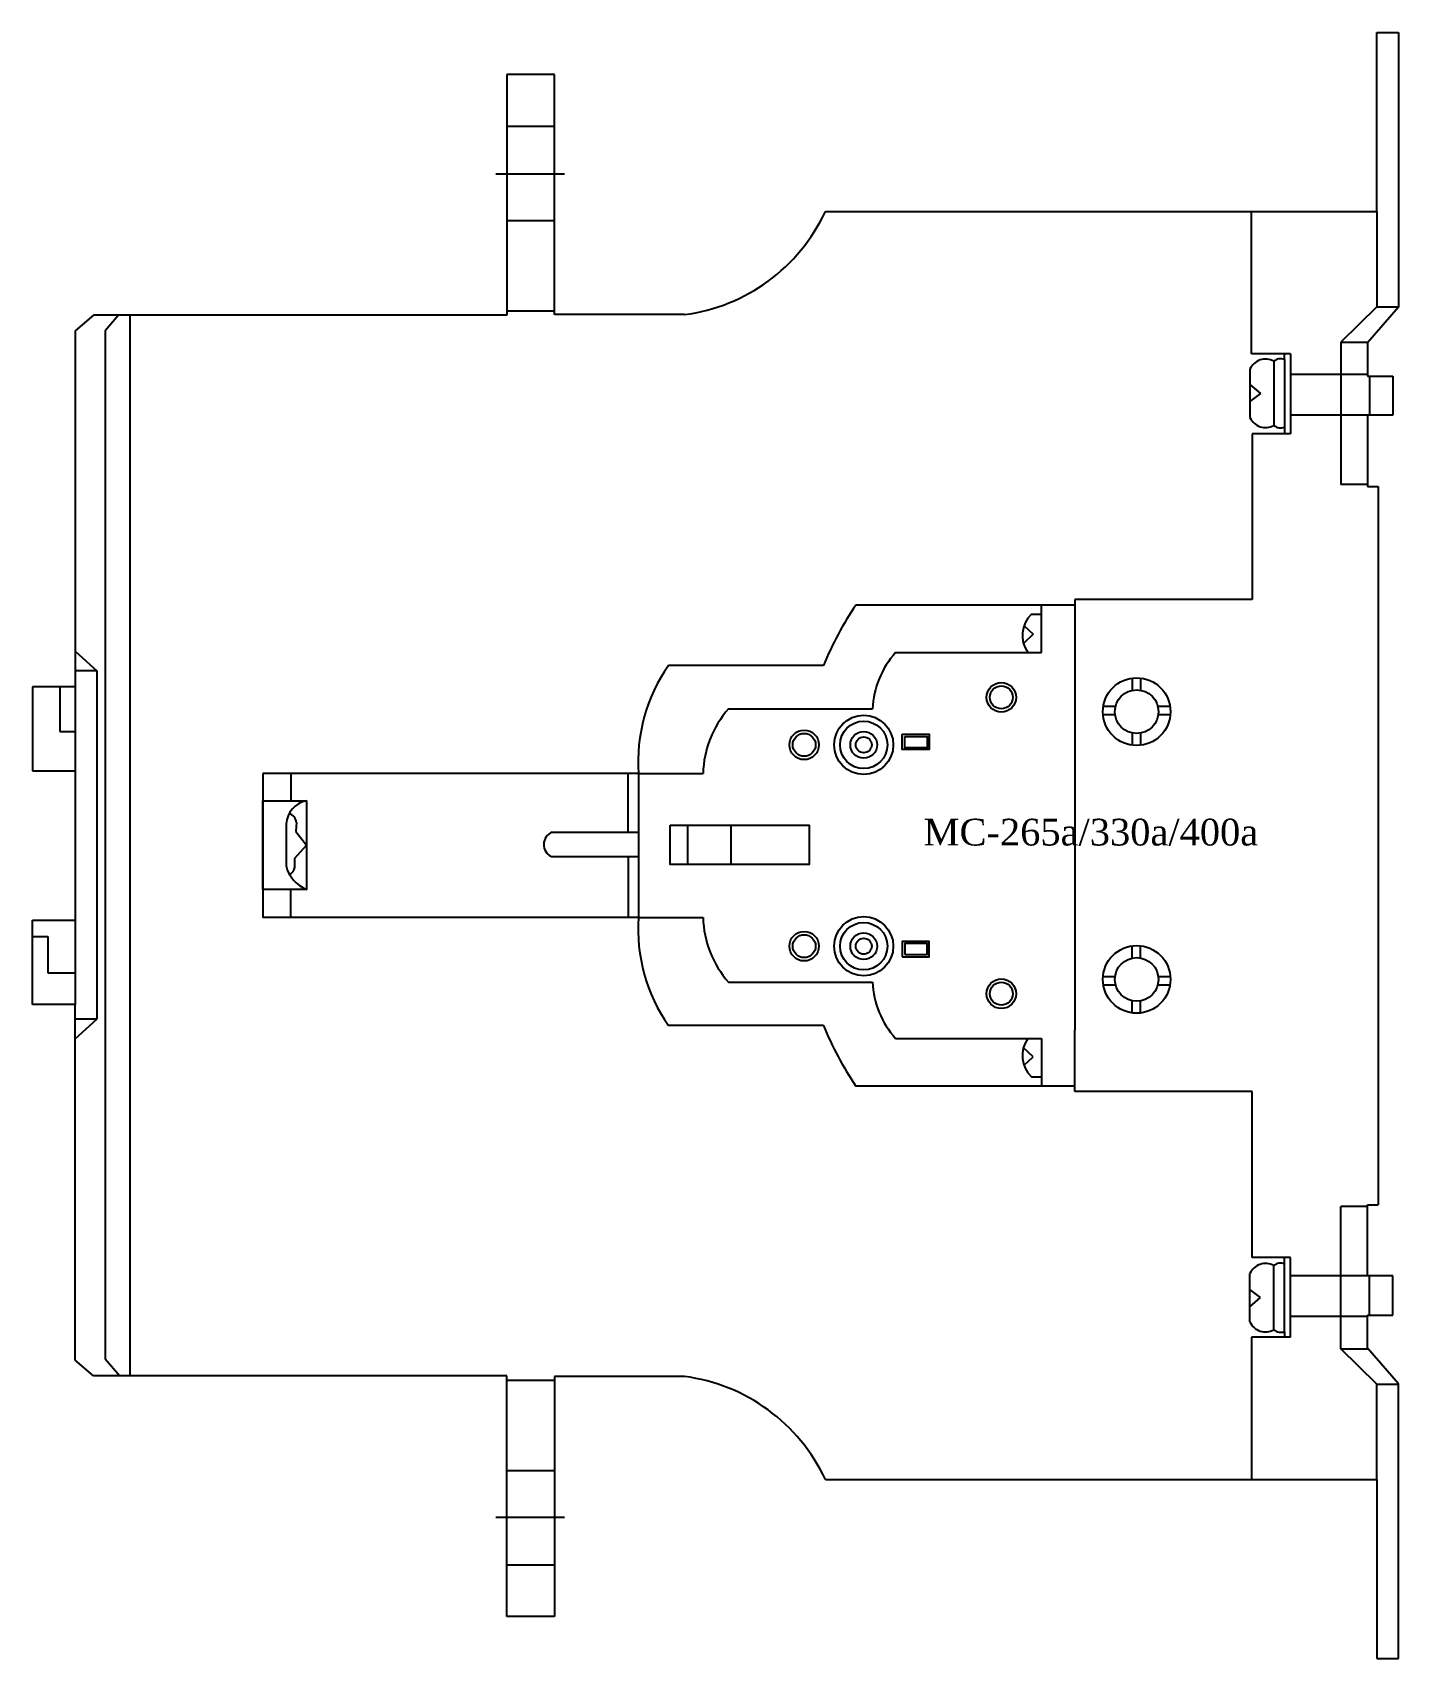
# Model space of a CAD drawing. Header units: millimetres. Extents: x 0 to 204, y 0 to 243.
import ezdxf

# ---------------------------------------------------------------- set-up
doc = ezdxf.new("R2010")
doc.units = ezdxf.units.MM
doc.styles.add('ss', font='romans.shx', dxfattribs={"height": 2.5, "bigfont": 'gsg1.shx'})

# ---------------------------------------------------------------- blocks, each defined once
blk = doc.blocks.new('CC MC 265a')
at = {"color": 7}
for p, q in [((4018.26, 627.92), (4018.26, 654.69)), ((4018.26, 654.69), (4021.5, 654.69)), ((4021.5, 654.69), (4021.5, 613.63)), ((3895.38, 648.41), (3888.27, 648.41)), ((3888.27, 648.41), (3888.27, 612.46)), ((3895.38, 612.53), (3895.38, 648.41)), ((3888.27, 640.68), (3895.38, 640.68)), ((3886.61, 633.57), (3896.9, 633.57)), ((3935.88, 627.92), (4018.26, 627.92)), ((3999.56, 606.66), (3999.56, 627.92)), ((4018.26, 627.92), (4018.26, 613.7)), ((3888.27, 626.6), (3895.38, 626.6)), ((3826.52, 612.46), (3823.76, 610.11)), ((3888.27, 612.46), (3826.52, 612.46)), ((3830.25, 612.46), (3828.25, 610.11)), ((3831.97, 612.46), (3831.97, 453.91)), ((3888.27, 613.08), (3895.38, 613.08)), ((3914.83, 612.53), (3895.38, 612.53)), ((4018.26, 613.7), (4012.88, 608.39)), ((4021.5, 613.63), (4016.88, 608.32)), ((4018.26, 613.7), (4021.5, 613.7)), ((3823.76, 610.11), (3823.76, 556.92)), ((3828.25, 610.11), (3828.25, 456.46)), ((4012.88, 608.39), (4012.88, 587.14)), ((4012.88, 608.39), (4016.94, 608.39)), ((4016.88, 608.32), (4016.88, 603.35)), ((4005.36, 606.66), (3999.56, 606.66)), ((4002.87, 605.56), (4002.87, 595.97)), ((4004.46, 605.84), (4004.46, 606.66)), ((4004.46, 605.84), (4004.46, 594.73)), ((4005.36, 606.66), (4005.36, 594.73)), ((3999.28, 604.39), (3999.28, 597.14)), ((4016.88, 603.56), (4005.36, 603.56)), ((4016.88, 603.35), (4020.67, 603.35)), ((4017.15, 603.35), (4017.15, 597.49)), ((4020.67, 603.35), (4020.67, 597.49)), ((3999.28, 602.11), (4000.87, 600.73)), ((4000.87, 600.73), (3999.28, 599.56)), ((4017.15, 597.49), (4005.36, 597.49)), ((4020.67, 597.49), (4016.88, 597.49)), ((4016.88, 597.49), (4016.88, 586.86)), ((4005.36, 594.73), (3999.63, 594.73)), ((3999.63, 594.73), (3999.63, 569.96)), ((4016.88, 587.14), (4012.88, 587.14)), ((4016.88, 586.86), (4018.46, 586.86)), ((4018.46, 586.86), (4018.46, 479.51)), ((3973.13, 569.13), (3940.43, 569.13)), ((3968.17, 562.03), (3968.17, 569.13)), ((3999.63, 569.96), (3973.13, 569.96)), ((3973.13, 569.96), (3973.13, 569.13)), ((3973.13, 569.13), (3973.13, 505.59)), ((3966.65, 567.75), (3968.17, 567.75)), ((3966.93, 564.78), (3965.46, 563.4)), ((3965.55, 566), (3966.93, 564.78)), ((3823.76, 562.23), (3827, 559.27)), ((3946.36, 562.03), (3968.17, 562.03)), ((3827, 559.27), (3823.76, 559.27)), ((3827, 559.27), (3827, 507.24)), ((3935.6, 560.09), (3912.42, 560.09)), ((3823.76, 556.92), (3817.41, 556.92)), ((3817.41, 556.92), (3817.41, 544.36)), ((3821.48, 556.92), (3821.48, 550.23)), ((3823.76, 556.92), (3823.76, 544.36)), ((3981.69, 558.2), (3981.69, 556.37)), ((3982.93, 558.22), (3982.93, 556.4)), ((3921.39, 553.61), (3942.91, 553.61)), ((3977.34, 552.78), (3979.15, 552.78)), ((3977.39, 554.02), (3979.24, 554.02)), ((3985.52, 554.02), (3987.37, 554.02)), ((3985.6, 552.78), (3987.42, 552.78)), ((3821.48, 550.23), (3823.76, 550.23)), ((3981.69, 550.02), (3981.69, 548.19)), ((3982.93, 549.99), (3982.93, 548.17)), ((3817.41, 544.36), (3823.76, 544.36)), ((3823.76, 544.36), (3823.76, 522.01)), ((3907.93, 543.95), (3851.84, 543.95)), ((3851.84, 543.95), (3851.84, 522.42)), ((3855.98, 543.95), (3855.98, 539.88)), ((3906.35, 543.95), (3906.35, 535.19)), ((3907.93, 543.95), (3917.59, 543.95)), ((3907.93, 543.95), (3907.93, 522.42)), ((3855.29, 536.43), (3855.29, 530.15)), ((3856.83, 536.67), (3856.73, 535.3)), ((3856.73, 535.3), (3858.33, 533.25)), ((3895.03, 535.19), (3907.93, 535.19)), ((3915.25, 536.22), (3915.25, 530.36)), ((3921.73, 536.22), (3921.73, 530.36)), ((3856.6, 531.32), (3858.33, 533.25)), ((3856.6, 529.94), (3856.6, 531.32)), ((3894.96, 531.53), (3907.93, 531.53)), ((3906.42, 531.53), (3906.42, 522.42)), ((3855.98, 522.56), (3855.98, 526.63)), ((3817.41, 509.45), (3817.41, 522.01)), ((3817.41, 522.01), (3823.76, 522.01)), ((3823.76, 522.01), (3823.76, 509.45)), ((3907.93, 522.42), (3851.84, 522.42)), ((3907.93, 522.42), (3917.59, 522.42)), ((3817.41, 519.59), (3819.69, 519.59)), ((3819.69, 519.59), (3819.69, 514.14)), ((3981.69, 516.35), (3981.69, 518.18)), ((3982.93, 516.38), (3982.93, 518.2)), ((3819.69, 514.14), (3823.76, 514.14)), ((3921.39, 512.76), (3942.91, 512.76)), ((3977.34, 513.59), (3979.15, 513.59)), ((3985.6, 513.59), (3987.42, 513.59)), ((3977.39, 512.35), (3979.24, 512.35)), ((3985.52, 512.35), (3987.37, 512.35)), ((3823.76, 509.45), (3817.41, 509.45)), ((3823.76, 456.26), (3823.76, 509.45)), ((3981.69, 508.17), (3981.69, 510)), ((3982.93, 508.15), (3982.93, 509.97)), ((3823.76, 504.28), (3827, 507.24)), ((3827, 507.24), (3823.76, 507.24)), ((3935.6, 506.28), (3912.42, 506.28)), ((3973.13, 497.24), (3973.13, 505.59)), ((3946.36, 504.35), (3968.17, 504.35)), ((3968.17, 504.35), (3968.17, 497.24)), ((3966.93, 501.59), (3965.46, 502.97)), ((3965.55, 500.37), (3966.93, 501.59)), ((3966.65, 498.62), (3968.17, 498.62)), ((3973.13, 497.24), (3940.43, 497.24)), ((3973.13, 496.41), (3973.13, 497.24)), ((3999.63, 496.41), (3973.13, 496.41)), ((3999.63, 471.64), (3999.63, 496.41)), ((4012.88, 457.98), (4012.88, 479.23)), ((4016.88, 479.23), (4012.88, 479.23)), ((4016.88, 468.88), (4016.88, 479.51)), ((4016.88, 479.51), (4018.46, 479.51)), ((4005.36, 471.64), (3999.63, 471.64)), ((4004.46, 460.53), (4004.46, 471.64)), ((4005.36, 459.71), (4005.36, 471.64)), ((3999.28, 461.98), (3999.28, 469.23)), ((4002.87, 460.81), (4002.87, 470.4)), ((4000.87, 465.64), (3999.28, 466.81)), ((4016.88, 468.88), (4005.36, 468.88)), ((4020.67, 468.88), (4016.88, 468.88)), ((4017.15, 463.02), (4017.15, 468.88)), ((4020.67, 463.02), (4020.67, 468.88)), ((3999.28, 464.26), (4000.87, 465.64)), ((4016.88, 462.81), (4005.36, 462.81)), ((4016.88, 458.05), (4016.88, 463.02)), ((4016.88, 463.02), (4020.67, 463.02)), ((4005.36, 459.71), (3999.56, 459.71)), ((3999.56, 459.71), (3999.56, 438.46)), ((4004.46, 460.53), (4004.46, 459.71)), ((4018.26, 452.67), (4012.88, 457.98)), ((4012.88, 457.98), (4016.94, 457.98)), ((4021.5, 452.74), (4016.88, 458.05)), ((3826.52, 453.91), (3823.76, 456.26)), ((3828.25, 456.46), (3830.45, 453.91)), ((3888.27, 453.91), (3826.52, 453.91)), ((3888.27, 417.96), (3888.27, 453.91)), ((3888.27, 453.29), (3895.38, 453.29)), ((3914.83, 453.84), (3895.38, 453.84)), ((3895.38, 453.84), (3895.38, 417.96)), ((4018.26, 438.46), (4018.26, 452.67)), ((4018.26, 452.67), (4021.5, 452.67)), ((4021.5, 411.69), (4021.5, 452.74)), ((3888.27, 439.77), (3895.38, 439.77)), ((3935.88, 438.46), (4018.26, 438.46)), ((4018.26, 438.46), (4018.26, 411.69)), ((3886.61, 432.8), (3896.9, 432.8)), ((3888.27, 425.69), (3895.38, 425.69)), ((3895.38, 417.96), (3888.27, 417.96)), ((4018.26, 411.69), (4021.5, 411.69))]:
    blk.add_line(p, q, dxfattribs=at)
for points in [[(3947.33, 549.81), (3951.4, 549.81), (3951.4, 547.54), (3947.33, 547.54)], [(3947.74, 549.47), (3951.06, 549.47), (3951.06, 547.81), (3947.74, 547.81)], [(3851.84, 539.88), (3858.33, 539.88), (3858.33, 526.63), (3851.84, 526.63)], [(3912.7, 536.22), (3933.46, 536.22), (3933.46, 530.36), (3912.7, 530.36)], [(3947.33, 516.56), (3951.4, 516.56), (3951.4, 518.83), (3947.33, 518.83)], [(3947.74, 516.9), (3951.06, 516.9), (3951.06, 518.56), (3947.74, 518.56)]]:
    blk.add_lwpolyline(points, close=True, dxfattribs=at)
for centre, radius in [((3962.16, 555.33), 2.21), ((3962.16, 555.33), 1.71), ((3982.38, 553.19), 5.05), ((3982.38, 553.19), 3.25), ((3941.6, 548.23), 4.42), ((3941.6, 548.23), 3.54), ((3932.7, 548.23), 2.21), ((3932.7, 548.23), 1.71), ((3941.6, 548.23), 2), ((3941.6, 548.23), 1.19), ((3941.6, 518.14), 4.42), ((3932.7, 518.14), 2.21), ((3941.6, 518.14), 3.54), ((3941.6, 518.14), 2), ((3932.7, 518.14), 1.71), ((3941.6, 518.14), 1.19), ((3982.38, 513.18), 5.05), ((3982.38, 513.18), 3.25), ((3962.16, 511.04), 2.21), ((3962.16, 511.04), 1.71)]:
    blk.add_circle(centre, radius, dxfattribs=at)
for centre, radius, start, end in [((3911.27, 639.49), 27.19, 277.5314, 334.8132), ((4001.63, 603.3), 2.58, 61.1885, 155.019), ((4003.91, 604.31), 1.62, 70.1209, 129.6107), ((4001.63, 598.23), 2.58, 204.981, 298.8115), ((4003.91, 597.22), 1.62, 230.3893, 289.8791), ((3979.75, 542.31), 47.59, 145.7012, 158.0631), ((3969.78, 564.56), 4.47, 134.4839, 214.5052), ((3956.56, 552.93), 13.67, 138.2744, 177.1544), ((3933.33, 545.59), 25.45, 145.2522, 183.6996), ((3932.94, 543.5), 15.35, 138.7956, 178.3089), ((3859.12, 536.12), 3.84, 101.8957, 175.4088), ((3855.32, 536.52), 1.51, 5.7119, 73.3398), ((3895.78, 533.34), 1.99, 112.0282, 245.81), ((3860.31, 531.41), 5.17, 194.0914, 247.4802), ((3855.24, 530.14), 1.37, 293.6897, 351.8528), ((3933.33, 520.78), 25.45, 176.3004, 214.7478), ((3932.94, 522.87), 15.35, 181.6911, 221.2044), ((3956.56, 513.44), 13.67, 182.8456, 221.7256), ((3979.75, 524.06), 47.59, 201.9369, 214.2988), ((3969.78, 501.81), 4.47, 145.4948, 225.5161), ((4001.63, 468.14), 2.58, 61.1885, 155.019), ((4003.91, 469.15), 1.62, 70.1209, 129.6107), ((4001.63, 463.07), 2.58, 204.981, 298.8115), ((4003.91, 462.06), 1.62, 230.3893, 289.8791), ((3911.27, 426.88), 27.19, 25.1868, 82.4686)]:
    blk.add_arc(centre, radius, start, end, dxfattribs=at)
at = {"color": 3, "insert": (3950.54, 537.19), "char_height": 4, "attachment_point": 1, "style": 'ss'}
blk.add_mtext_dynamic_manual_height_columns('{\\fTimes New Roman|b0|i0|c0|p18;MC-265a/330a/400a}', width=34.4628, gutter_width=12.5, heights=[0], dxfattribs=at)

msp = doc.modelspace()

# ---------------------------------------------------------------- block references
msp.add_blockref('CC MC 265a', (-3817.41, -411.69))

doc.saveas('drawing.dxf')
